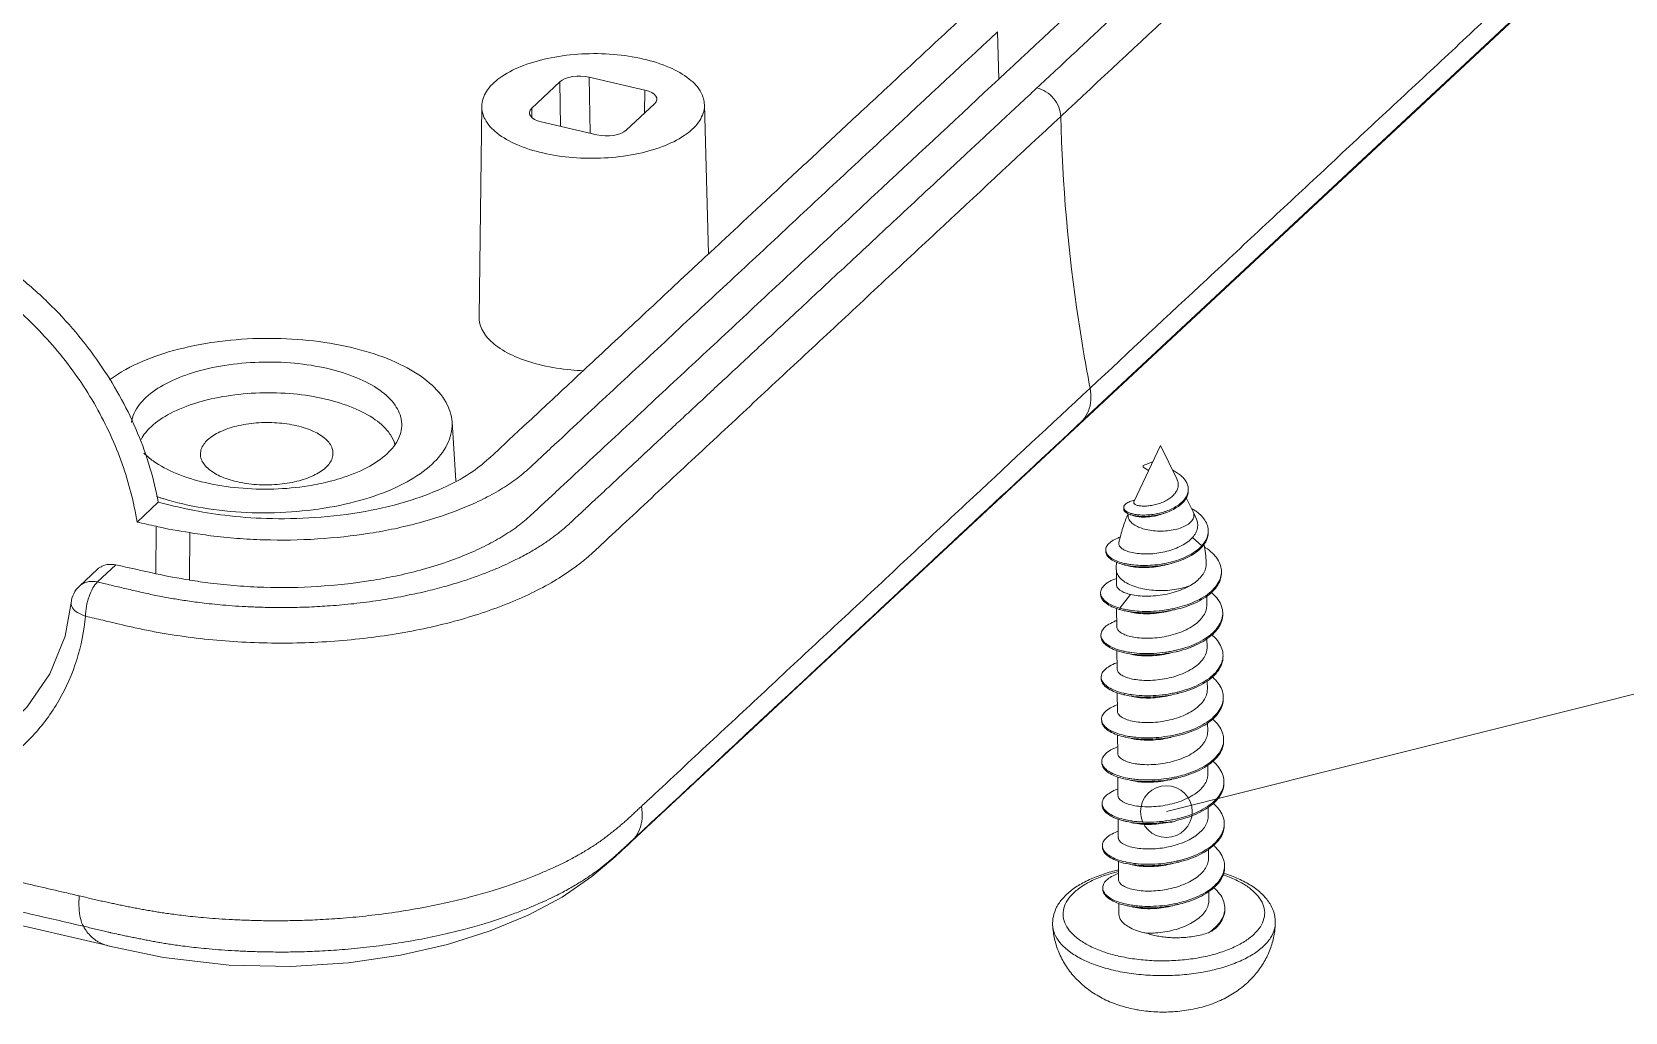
# Model space of a CAD drawing. Header units: millimetres. Extents: x 1204 to 1781, y 423 to 610.
# Drawn here: x 1660.84 to 1680.36, y 448.76 to 460.77 of the extents above; entities that cross this region are included whole.
import ezdxf

# ---------------------------------------------------------------- set-up
doc = ezdxf.new("R2010")
doc.units = ezdxf.units.MM
doc.layers.add('dim', color=82, linetype='Continuous', lineweight=9)
doc.layers.add('from', color=7, linetype='Continuous', lineweight=13)
doc.dimstyles.new('ISO', dxfattribs={"dimscale": 0.6, "dimtxt": 2.5, "dimasz": 2.5, "dimexe": 1.25, "dimexo": 0.625, "dimtad": 0, "dimdsep": 46, "dimtxsty": 'Standard', "dimblk": 'OPEN', "dimcen": 0, "dimclrd": 4, "dimclre": 4, "dimadec": 0, "dimazin": 0, "dimtfac": 1, "dimtofl": 0, "dimtmove": 0, "dimatfit": 3, "dimfxl": 1, "dimarcsym": 0})

# ---------------------------------------------------------------- blocks, each defined once
blk = doc.blocks.new('_Open')
at = {"color": 0, "linetype": 'ByBlock', "lineweight": -2}
for p, q in [((-1, 0.167), (0, 0)), ((-1, -0.167), (0, 0)), ((0, 0), (-1, 0))]:
    blk.add_line(p, q, dxfattribs=at)
blk = doc.blocks.new('u32')
at = {"color": 7, "linetype": 'Continuous'}
for p, q in [((20.878, 41.38), (23.574, 43.894)), ((15.073, 35.984), (23.303, 43.655)), ((13.461, 43.307), (13.491, 42.419)), ((4.681, 41.87), (5.213, 42.366)), ((5.226, 41.526), (5.213, 42.366)), ((5.783, 41.396), (5.766, 42.454)), ((5.766, 42.454), (6.816, 42.21)), ((6.808, 41.775), (6.816, 42.21)), ((3.689, 37.932), (3.739, 41.904)), ((4.686, 41.697), (4.681, 41.87)), ((6.997, 41.951), (6.464, 41.454)), ((8.014, 39.12), (7.938, 41.935)), ((5.911, 41.366), (4.861, 41.611)), ((20.878, 41.38), (6.478, 27.959)), ((-65.028, 40.451), (-3.314, 26.08)), ((3.253, 34.84), (3.179, 35.956)), ((15.073, 35.984), (14.936, 35.856)), ((14.943, 35.849), (15.073, 35.984)), ((16.034, 34.446), (16.538, 35.512)), ((16.846, 34.883), (16.538, 35.512)), ((16.391, 35.201), (16.211, 35.129)), ((16.211, 35.129), (16.211, 35.103)), ((16.211, 35.103), (16.313, 35.035)), ((-2.361, 34.438), (-2.761, 34.065)), ((15.844, 34.339), (15.844, 34.313)), ((17.153, 34.256), (17.022, 34.523)), ((17.215, 34.118), (17.153, 34.256)), ((-2.401, 33.985), (-2.405, 33.091)), ((-1.766, 33.867), (-1.771, 32.973)), ((17.142, 33.776), (17.314, 33.617)), ((17.314, 33.617), (17.314, 33.59)), ((-3.507, 33.176), (-3.846, 32.86)), ((-3.163, 33.258), (-3.509, 32.936)), ((15.707, 32.885), (15.705, 33.168)), ((-4.003, 32.541), (-4.003, 32.541)), ((15.974, 32.7), (15.77, 32.443)), ((17.41, 32.5), (17.408, 32.669)), ((15.712, 32.091), (15.71, 32.438)), ((15.77, 32.443), (15.77, 32.417)), ((15.77, 32.417), (15.855, 32.395)), ((15.962, 32.371), (15.976, 32.368)), ((17.415, 31.706), (17.414, 31.864)), ((15.718, 31.297), (15.716, 31.644)), ((17.421, 30.912), (17.42, 31.072)), ((15.724, 30.502), (15.721, 30.849)), ((15.73, 29.708), (15.727, 30.053)), ((17.427, 30.117), (17.426, 30.279)), ((17.432, 29.323), (17.431, 29.485)), ((15.735, 28.914), (15.733, 29.259)), ((15.878, 29.218), (15.919, 29.209)), ((15.993, 29.192), (16.093, 29.173)), ((17.438, 28.529), (17.437, 28.688)), ((15.741, 28.119), (15.739, 28.467)), ((6.612, 28.098), (6.48, 27.961)), ((15.747, 27.325), (15.744, 27.671)), ((17.444, 27.734), (17.443, 27.895)), ((17.45, 26.94), (17.449, 27.102)), ((15.752, 26.68), (15.75, 26.877)), ((-3.256, 26.324), (-3.259, 26.325)), ((-3.314, 26.08), (-3.311, 26.079)), ((15.968, 24.897), (16.047, 24.88)), ((16.306, 24.842), (16.322, 24.84))]:
    blk.add_line(p, q, dxfattribs=at)
for points in [[(-4.003, 32.541), (-4.118, 31.913), (-4.402, 31.203), (-4.834, 30.579), (-5.068, 30.337)], [(-3.311, 26.079), (-2.259, 25.858), (-1.026, 25.712), (0.14, 25.687), (1.225, 25.756), (2.209, 25.9), (3.095, 26.103), (3.895, 26.356), (4.614, 26.655), (5.254, 26.996), (5.816, 27.38), (6.253, 27.751), (6.478, 27.959)]]:
    blk.add_lwpolyline(points, dxfattribs=at)
for centre, radius, start, end in [((1.325, 35.253), 0.829, 33.4194, 34.629), ((16.798, 34.684), 0.263, 353.7759, 0.4466), ((-0.883, 38.996), 4.698, 251.2695, 252.1156), ((-0.817, 39.2), 4.913, 252.1148, 252.8246), ((16.23, 33.757), 0.746, 103.916, 105.9081), ((16.623, 33.446), 1.009, 56.7616, 60.4837), ((-23.969, -62.029), 98.407, 77.33936, 77.55422), ((-0.451, 42.709), 8.94, 257.3998, 261.541), ((17.098, 33.898), 0.34, 355.9211, 0.3635), ((16.838, 34.057), 0.648, 315.7344, 317.2738), ((16.858, 34.012), 0.621, 317.269, 319.2281), ((14.888, 33.163), 2.516, 3.0777, 11.0499), ((-25.973, -71.904), 107.608, 77.34865, 77.76164), ((-0.478, 41.691), 8.813, 257.3698, 261.5628), ((18.227, 33.186), 2.523, 177.2427, 180.4133), ((16.142, 34.5), 1.247, 256.9768, 257.3746), ((16.16, 34.582), 1.331, 257.3982, 260.2354), ((16.263, 35.133), 1.882, 284.4451, 285.172), ((17.315, 33.132), 0.372, 356.4598, 0.4842), ((-3.506, 32.494), 0.5, 132.964, 174.6322), ((15.549, 32.73), 0.141, 179.9163, 190.192), ((16.123, 33.655), 1.288, 253.6566, 254.0673), ((16.124, 33.684), 1.29, 254.0663, 254.3257), ((16.151, 33.784), 1.394, 254.3709, 257.9668), ((16.289, 34.72), 2.338, 280.6508, 283.0327), ((17.318, 32.348), 0.393, 356.5035, 0.3308), ((16.216, 33.266), 1.677, 257.9586, 261.9893), ((16.244, 33.454), 1.867, 261.9238, 262.0977), ((16.299, 33.943), 2.355, 280.5205, 282.9984), ((17.321, 31.553), 0.395, 356.5655, 0.3872), ((16.221, 32.469), 1.674, 257.9323, 261.9656), ((16.305, 33.146), 2.353, 280.504, 282.9866), ((17.334, 30.758), 0.388, 353.1751, 0.4798), ((16.31, 32.356), 2.358, 280.4923, 282.9701), ((16.229, 31.687), 1.687, 258.0358, 261.9285), ((17.347, 29.963), 0.381, 356.5531, 0.5015), ((16.243, 30.939), 1.734, 259.2563, 261.8737), ((16.312, 31.58), 2.376, 280.5581, 282.9485), ((17.348, 29.17), 0.386, 356.4771, 0.3525), ((16.321, 30.772), 2.362, 280.533, 282.9422), ((17.344, 28.375), 0.395, 356.5643, 0.3871), ((15.605, 27.966), 0.163, 180.7249, 198.2109), ((16.215, 29.151), 1.53, 257.1649, 257.8745), ((16.245, 29.294), 1.676, 257.9282, 261.956), ((16.328, 29.969), 2.354, 280.5014, 282.9837), ((17.363, 27.58), 0.382, 356.2707, 0.5018), ((16.252, 28.51), 1.687, 258.0185, 261.9064), ((16.329, 29.196), 2.375, 280.5567, 282.9483), ((17.363, 26.787), 0.388, 356.4786, 0.3409), ((14.958, 26.488), 0.455, 183.193, 187.701), ((0.625, 43.475), 17.585, 257.2486, 257.7266), ((16.546, 27.74), 1.451, 256.9103, 259.4785), ((17.005, 27.02), 0.822, 314.0059, 314.2663), ((16.396, 28.704), 2.894, 253.1777, 256.9398), ((16.51, 27.239), 2.404, 249.813, 256.96)]:
    blk.add_arc(centre, radius, start, end, dxfattribs=at)
for centre, ratio, start_param, end_param in [((5.58, 42.281), 0.470141, 1.098141, 2.668633), ((6.63, 42.036), 0.469909, 5.810251, 7.380743), ((5.048, 41.784), 0.469909, 2.668658, 4.23915), ((6.097, 41.54), 0.470141, -2.043451, -0.47296)]:
    blk.add_ellipse(centre, major_axis=(0.412, 0.003), ratio=ratio, start_param=start_param, end_param=end_param, dxfattribs=at)
for points, start_tangent, end_tangent in [([(22.594, 53.369), (22.656, 53.328), (22.853, 53.182), (23.048, 53.013), (23.237, 52.819), (23.408, 52.596), (23.532, 52.38), (23.613, 52.18), (23.659, 51.995), (23.679, 51.826), (23.678, 51.668), (23.66, 51.523), (23.631, 51.393), (23.593, 51.276), (23.55, 51.17), (23.503, 51.073), (23.454, 50.987), (23.406, 50.91), (23.358, 50.842), (23.31, 50.778), (23.259, 50.715), (23.205, 50.653), (23.147, 50.59), (23.085, 50.528), (23.023, 50.468), (22.958, 50.406), (22.882, 50.336), (22.796, 50.256), (22.698, 50.166), (22.592, 50.067), (22.481, 49.963), (22.366, 49.856), (22.249, 49.746), (22.126, 49.632), (21.995, 49.51), (21.852, 49.377), (21.694, 49.23), (21.525, 49.072), (21.343, 48.902), (21.147, 48.72), (20.935, 48.522), (20.705, 48.308), (20.459, 48.079), (20.196, 47.834), (19.915, 47.571), (19.612, 47.289), (19.285, 46.985), (18.933, 46.656), (18.551, 46.301), (18.14, 45.917), (17.697, 45.504), (17.219, 45.059), (16.704, 44.578), (16.148, 44.061), (15.549, 43.503), (14.904, 42.901), (14.208, 42.252)], (0.832527, -0.553985), (-0.731534, -0.681805)), ([(22.876, 51.794), (22.862, 51.564), (22.798, 51.326), (22.684, 51.091), (22.523, 50.863), (22.425, 50.753), (22.309, 50.637), (22.04, 50.387), (21.762, 50.128), (21.212, 49.615), (20.66, 49.101), (20.109, 48.587), (19.006, 47.559), (17.903, 46.531), (16.8, 45.503), (15.697, 44.475), (13.491, 42.419)], (0.03689, -0.999319), (-0.731534, -0.681805)), ([(24.183, 51.359), (24.165, 51.09), (24.085, 50.792), (23.943, 50.498), (23.741, 50.213), (23.617, 50.074), (23.48, 49.937), (23.204, 49.68), (22.929, 49.423), (22.377, 48.909), (21.826, 48.395), (21.274, 47.881), (20.171, 46.854), (19.068, 45.826), (17.966, 44.798), (16.863, 43.77), (14.657, 41.714)], (0.024049, -0.999711), (-0.731534, -0.681805)), ([(15.21, 36.591), (17.416, 38.647), (18.519, 39.675), (19.621, 40.703), (20.724, 41.731), (21.827, 42.759), (22.379, 43.273), (22.93, 43.786), (23.482, 44.301), (23.67, 44.477)], (0.731534, 0.681805), (0.731884, 0.68143)), ([(12.698, 43.485), (11.764, 42.615), (10.896, 41.806), (10.089, 41.054), (9.338, 40.354), (8.64, 39.704), (7.992, 39.099), (7.389, 38.537), (6.829, 38.015), (6.309, 37.531), (5.827, 37.082), (5.38, 36.665), (4.967, 36.28), (4.586, 35.925), (4.234, 35.598), (3.913, 35.298), (3.569, 35.02), (3.08, 34.742), (2.408, 34.48), (1.543, 34.267), (0.591, 34.15), (-0.32, 34.133), (-1.106, 34.193), (-1.766, 34.302), (-2.361, 34.438)], (-0.731534, -0.681805), (-0.973611, 0.228214)), ([(13.462, 43.307), (11.256, 41.251), (10.153, 40.223), (9.05, 39.195), (7.947, 38.167), (6.844, 37.139), (6.293, 36.626), (5.741, 36.111), (5.19, 35.598), (4.912, 35.339), (4.644, 35.089), (4.516, 34.977), (4.386, 34.875), (4.094, 34.679), (3.759, 34.496), (3.391, 34.331), (2.56, 34.052), (1.631, 33.855), (0.641, 33.747), (-0.373, 33.731), (-0.876, 33.758), (-1.373, 33.809), (-1.766, 33.866)], (-0.731534, -0.681805), (-0.98628, 0.165083)), ([(6.789, 42.796), (6.223, 42.883), (5.624, 42.891), (5.047, 42.82), (4.528, 42.674), (4.121, 42.469), (3.849, 42.215), (3.741, 41.94), (3.739, 41.905)], (-0.973942, 0.226795), (-0.003104, -0.999995)), ([(7.938, 41.934), (7.876, 42.161), (7.651, 42.419), (7.278, 42.637), (6.789, 42.796)], (-0.036969, 0.999316), (-0.973942, 0.226795)), ([(-1.771, 32.973), (-1.374, 32.914), (-0.874, 32.864), (-0.369, 32.836), (0.651, 32.852), (1.646, 32.962), (2.579, 33.159), (3.415, 33.439), (3.785, 33.606), (4.121, 33.789), (4.415, 33.986), (4.546, 34.089), (4.674, 34.201), (4.942, 34.451), (5.22, 34.71), (5.771, 35.224), (6.322, 35.738), (6.874, 36.252), (7.977, 37.28), (9.079, 38.308), (10.182, 39.336), (11.285, 40.363), (13.491, 42.419)], (0.98617, -0.165736), (0.731535, 0.681804)), ([(14.208, 42.252), (13.509, 41.601), (12.86, 40.996), (12.256, 40.433), (11.694, 39.909), (11.17, 39.421), (10.683, 38.967), (10.23, 38.545), (9.808, 38.151), (9.416, 37.786), (9.051, 37.446), (8.712, 37.13), (8.396, 36.835), (8.1, 36.56), (7.823, 36.301), (7.564, 36.061), (7.324, 35.837), (7.101, 35.629), (6.893, 35.435), (6.701, 35.256), (6.528, 35.094), (6.373, 34.95), (6.232, 34.818), (6.1, 34.696), (5.977, 34.581), (5.863, 34.475), (5.758, 34.378), (5.664, 34.289), (5.579, 34.209), (5.502, 34.137), (5.433, 34.073), (5.369, 34.014), (5.307, 33.959), (5.244, 33.906), (5.178, 33.852), (5.106, 33.797), (5.029, 33.741), (4.947, 33.683), (4.858, 33.625), (4.763, 33.566), (4.66, 33.505), (4.544, 33.44), (4.411, 33.371), (4.256, 33.295), (4.071, 33.211), (3.855, 33.122), (3.613, 33.031), (3.341, 32.94), (3.033, 32.849), (2.68, 32.758), (2.269, 32.67), (1.803, 32.589), (1.325, 32.527), (0.882, 32.487), (0.485, 32.464), (0.128, 32.455), (-0.197, 32.454), (-0.498, 32.462), (-0.776, 32.475), (-1.028, 32.492), (-1.252, 32.512), (-1.449, 32.532), (-1.621, 32.553), (-1.773, 32.574), (-1.912, 32.595), (-2.043, 32.616), (-2.174, 32.638), (-2.306, 32.663), (-2.437, 32.689), (-2.567, 32.717), (-2.697, 32.746), (-2.828, 32.776), (-2.958, 32.807), (-3.086, 32.837), (-3.216, 32.867), (-3.356, 32.9), (-3.509, 32.936)], (-0.731534, -0.681805), (-0.974048, 0.22634)), ([(14.657, 41.714), (14.62, 41.889), (14.522, 42.053), (14.377, 42.18), (14.208, 42.252)], (-0.022348, 0.99975), (-0.973942, 0.226795)), ([(3.739, 41.905), (3.801, 41.659), (4.026, 41.402), (4.4, 41.183), (4.888, 41.025)], (-0.003104, -0.999995), (0.973942, -0.226795)), ([(4.888, 41.025), (5.454, 40.938), (6.053, 40.93), (6.63, 41.001), (7.149, 41.146), (7.556, 41.352), (7.828, 41.606), (7.937, 41.881), (7.938, 41.934)], (0.973942, -0.226795), (-0.036969, 0.999316)), ([(14.657, 41.714), (12.451, 39.658), (11.348, 38.63), (10.245, 37.602), (9.142, 36.574), (8.039, 35.546), (7.488, 35.032), (6.937, 34.518), (6.385, 34.004), (6.109, 33.747), (5.834, 33.49), (5.682, 33.358), (5.517, 33.228), (5.148, 32.981), (4.73, 32.752), (4.266, 32.544), (3.221, 32.194), (2.054, 31.947), (0.809, 31.81), (-0.465, 31.79), (-1.099, 31.824), (-1.721, 31.888), (-2.326, 31.979), (-2.621, 32.035), (-2.909, 32.098), (-3.402, 32.213), (-3.731, 32.29)], (-0.731534, -0.681805), (-0.974047, 0.226345)), ([(15.21, 36.591), (14.989, 37.881), (14.657, 41.714)], (-0.188205, 0.98213), (-0.022348, 0.99975)), ([(-3.849, 27.018), (-4.121, 27.081), (-5.108, 27.311), (-6.094, 27.541), (-7.081, 27.77), (-9.054, 28.23), (-11.027, 28.689), (-13, 29.149), (-14.973, 29.608), (-18.919, 30.527), (-22.865, 31.446), (-26.811, 32.365), (-34.703, 34.202), (-42.595, 36.04), (-46.541, 36.959), (-50.487, 37.878), (-54.433, 38.797), (-56.406, 39.256), (-58.379, 39.716), (-60.352, 40.175), (-62.325, 40.635), (-63.312, 40.864), (-64.298, 41.094), (-65.285, 41.324), (-65.557, 41.387)], (-0.973971, 0.226672), (-0.973914, 0.226919)), ([(-3.772, 26.445), (-5.7, 26.894), (-7.629, 27.343), (-11.486, 28.241), (-15.342, 29.139), (-19.199, 30.037), (-26.913, 31.833), (-30.77, 32.732), (-34.627, 33.63), (-42.341, 35.426), (-50.054, 37.222), (-53.911, 38.12), (-57.768, 39.018), (-59.697, 39.468), (-61.625, 39.917), (-62.589, 40.141), (-63.553, 40.366), (-65.481, 40.815)], (-0.974102, 0.226109), (-0.973782, 0.227481)), ([(-7.708, 40.043), (-6.634, 39.687), (-5.73, 39.214), (-4.989, 38.691), (-4.372, 38.139), (-3.856, 37.571), (-3.422, 36.988), (-3.052, 36.378), (-2.749, 35.741), (-2.517, 35.091), (-2.361, 34.438)], (0.973943, -0.226792), (0.178114, -0.98401)), ([(-8.088, 39.689), (-7.024, 39.342), (-5.982, 38.799), (-5.031, 38.085), (-4.212, 37.232), (-3.534, 36.241), (-3.041, 35.163), (-2.761, 34.065)], (0.973943, -0.226791), (0.156412, -0.987692)), ([(3.689, 37.932), (3.692, 37.872), (3.797, 37.608), (4.041, 37.37), (4.413, 37.168), (4.882, 37.02)], (-0.020608, -0.999788), (0.973942, -0.226795)), ([(3.179, 35.955), (3.067, 36.319), (2.757, 36.686), (2.268, 37.007), (1.629, 37.262), (0.877, 37.437), (0.055, 37.522), (-0.789, 37.512), (-1.605, 37.407), (-2.347, 37.214), (-2.971, 36.943), (-3.278, 36.747)], (-0.06833, 0.997663), (-0.800071, -0.599905)), ([(-2.593, 36.414), (-2.217, 36.674), (-1.712, 36.881), (-1.111, 37.019), (-0.457, 37.08), (0.207, 37.06), (0.834, 36.96), (1.384, 36.786), (1.817, 36.551), (2.104, 36.27), (2.227, 35.963), (2.219, 35.79)], (0.731534, 0.681805), (-0.189197, -0.981939)), ([(4.882, 37.02), (5.417, 36.934), (5.66, 36.918)], (0.973942, -0.226795), (0.99923, -0.039246)), ([(-2.864, 35.942), (-2.814, 36.117), (-2.593, 36.414)], (0.131335, 0.991338), (0.731534, 0.681805)), ([(-2.495, 35.862), (-2.135, 36.112), (-1.65, 36.31), (-1.075, 36.442), (-0.448, 36.501), (0.189, 36.482), (0.79, 36.385), (1.317, 36.219), (1.732, 35.994), (2.008, 35.725)], (0.731534, 0.681805), (0.568231, -0.822869)), ([(15.21, 36.591), (13.004, 34.535), (11.901, 33.507), (10.798, 32.479), (9.695, 31.451), (8.592, 30.423), (8.041, 29.909), (7.49, 29.396), (6.938, 28.881), (6.749, 28.705)], (-0.731534, -0.681805), (-0.731185, -0.68218)), ([(15.073, 35.984), (15.177, 36.158), (15.224, 36.365), (15.21, 36.591)], (0.650003, 0.759932), (-0.188205, 0.98213)), ([(-2.685, 35.624), (-2.495, 35.862)], (0.469262, 0.883059), (0.731534, 0.681805)), ([(-1.43, 35.614), (-1.201, 35.764), (-0.885, 35.875), (-0.513, 35.934), (-0.122, 35.936), (0.25, 35.882), (0.567, 35.776), (0.797, 35.629), (0.919, 35.455), (0.933, 35.369)], (0.731534, 0.681805), (0.024623, -0.999697)), ([(2.219, 35.79), (2.176, 35.651), (1.955, 35.355)], (-0.189197, -0.981939), (-0.731534, -0.681805)), ([(2.802, 35.157), (3.09, 35.532), (3.18, 35.927), (3.179, 35.955)], (0.731534, 0.681805), (-0.06833, 0.997663)), ([(14.936, 35.856), (10.843, 32.041), (8.727, 30.07), (7.67, 29.084), (7.141, 28.591), (6.612, 28.098)], (-0.731536, -0.681803), (-0.732118, -0.681178)), ([(-1.564, 35.351), (-1.55, 35.439), (-1.43, 35.614)], (0.01049, 0.999945), (0.731534, 0.681805)), ([(2.018, 35.71), (2.102, 35.535)], (0.550733, -0.834682), (0.302489, -0.953153)), ([(0.861, 34.828), (0.473, 34.749), (-0.182, 34.688), (-0.845, 34.709), (-1.473, 34.809), (-2.022, 34.983), (-2.456, 35.218), (-2.631, 35.365)], (-0.969847, -0.243716), (-0.705739, 0.708471)), ([(-2.268, 34.507), (-1.515, 34.331), (-0.693, 34.246), (0.15, 34.257), (0.967, 34.362), (1.708, 34.555), (2.332, 34.825), (2.802, 35.157)], (0.955392, -0.29534), (0.731534, 0.681805)), ([(0.799, 35.095), (0.57, 34.945), (0.254, 34.835), (-0.118, 34.776), (-0.509, 34.773), (-0.881, 34.828), (-1.198, 34.934), (-1.428, 35.081), (-1.55, 35.255), (-1.564, 35.351)], (-0.731534, -0.681805), (0.01049, 0.999945)), ([(0.933, 35.369), (0.919, 35.271), (0.799, 35.095)], (0.024623, -0.999697), (-0.731534, -0.681805)), ([(1.955, 35.355), (1.579, 35.094), (1.073, 34.888), (0.861, 34.828)], (-0.731534, -0.681805), (-0.969847, -0.243716)), ([(16.846, 34.883), (16.861, 34.846), (16.873, 34.777), (16.864, 34.708), (16.834, 34.639), (16.784, 34.574), (16.716, 34.516), (16.634, 34.465), (16.54, 34.424), (16.441, 34.394), (16.343, 34.375)], (0.439723, -0.898133), (-0.990455, -0.137835)), ([(17.06, 34.686), (17.056, 34.731), (17.033, 34.804), (16.99, 34.872), (16.931, 34.934), (16.86, 34.99), (16.778, 35.037), (16.769, 35.041)], (-0.007621, 0.999971), (-0.898085, 0.439823)), ([(16.62, 34.262), (16.642, 34.27), (16.754, 34.316), (16.853, 34.372), (16.935, 34.436), (16.998, 34.506), (17.04, 34.58), (17.059, 34.656)], (0.949957, 0.312381), (0.108628, 0.994082)), ([(16.627, 34.238), (16.642, 34.243), (16.754, 34.29), (16.853, 34.346), (16.935, 34.41), (16.998, 34.48), (17.04, 34.554), (17.059, 34.629), (17.061, 34.66)], (0.948044, 0.318138), (-0.007621, 0.999971)), ([(16.026, 34.475), (15.978, 34.459), (15.905, 34.423), (15.859, 34.383), (15.844, 34.341), (15.844, 34.339)], (-0.961592, -0.274483), (0.015904, -0.999874)), ([(15.844, 34.339), (15.857, 34.3)], (0.015904, -0.999874), (0.562316, -0.826922)), ([(15.844, 34.313), (15.858, 34.274), (15.899, 34.237), (15.928, 34.221)], (0.015904, -0.999874), (0.90726, -0.42057)), ([(15.857, 34.3), (15.899, 34.264), (15.965, 34.233), (15.989, 34.226)], (0.562316, -0.826922), (0.961476, -0.27489)), ([(15.989, 34.226), (16.052, 34.211), (16.157, 34.2), (16.273, 34.199), (16.396, 34.211), (16.521, 34.234), (16.62, 34.262)], (0.961476, -0.27489), (0.949957, 0.312381)), ([(16.343, 34.375), (16.252, 34.367), (16.171, 34.369), (16.105, 34.38), (16.059, 34.397), (16.035, 34.42), (16.034, 34.445), (16.034, 34.446)], (-0.990455, -0.137835), (0.365864, 0.930668)), ([(17.153, 34.256), (17.163, 34.23), (17.165, 34.16), (17.131, 34.091), (17.064, 34.028), (16.966, 33.974), (16.844, 33.932), (16.704, 33.906), (16.556, 33.895), (16.407, 33.902), (16.266, 33.925)], (0.441006, -0.897504), (-0.973942, 0.226795)), ([(17.438, 33.9), (17.435, 33.943), (17.402, 34.05), (17.336, 34.152), (17.239, 34.245), (17.176, 34.29)], (-0.006411, 0.999979), (-0.83596, 0.548791)), ([(15.929, 34.223), (15.837, 33.991), (15.761, 33.714), (15.753, 33.678)], (-0.416886, -0.908959), (-0.195229, -0.980758)), ([(15.931, 34.222), (15.926, 34.189), (15.939, 34.124), (15.982, 34.063), (16.054, 34.007), (16.15, 33.961), (16.266, 33.925)], (-0.268784, -0.963201), (0.973942, -0.226795)), ([(15.928, 34.221), (15.965, 34.207), (15.983, 34.201)], (0.90726, -0.42057), (0.957865, -0.287219)), ([(15.983, 34.201), (16.052, 34.185), (16.157, 34.173), (16.273, 34.173), (16.397, 34.184), (16.521, 34.208), (16.627, 34.238)], (0.957865, -0.287219), (0.948044, 0.318138)), ([(16.036, 34.184), (16.103, 34.168), (16.198, 34.16), (16.307, 34.163), (16.424, 34.179), (16.542, 34.209), (16.603, 34.23)], (0.950059, -0.312071), (0.934252, 0.356613)), ([(17.215, 34.118), (17.236, 34.045), (17.234, 33.953), (17.202, 33.862), (17.142, 33.776)], (0.382683, -0.92388), (-0.665711, -0.74621)), ([(15.777, 33.781), (15.731, 33.763), (15.621, 33.706), (15.546, 33.641), (15.509, 33.572), (15.506, 33.539)], (-0.943331, -0.331854), (0.008495, -0.999964)), ([(16.203, 33.466), (16.063, 33.479), (15.943, 33.505), (15.848, 33.543), (15.785, 33.59), (15.754, 33.641), (15.753, 33.678)], (-0.99924, 0.038969), (0.182901, 0.983131)), ([(17.142, 33.776), (17.052, 33.694), (16.937, 33.622), (16.803, 33.561), (16.659, 33.516), (16.506, 33.484), (16.351, 33.467), (16.203, 33.466)], (-0.665711, -0.74621), (-0.99924, 0.038969)), ([(17.314, 33.617), (17.391, 33.722), (17.431, 33.832), (17.437, 33.874)], (0.678429, 0.734666), (0.071078, 0.997471)), ([(17.328, 33.606), (17.391, 33.696), (17.431, 33.806), (17.438, 33.874)], (0.652916, 0.757431), (-0.006411, 0.999979)), ([(15.506, 33.539), (15.511, 33.502)], (0.008495, -0.999964), (0.279338, -0.960193)), ([(15.506, 33.512), (15.511, 33.476), (15.551, 33.409), (15.626, 33.348), (15.734, 33.296), (15.854, 33.26)], (0.008495, -0.999964), (0.972828, -0.231528)), ([(15.511, 33.502), (15.55, 33.435), (15.626, 33.374), (15.733, 33.323), (15.861, 33.285)], (0.279338, -0.960193), (0.974275, -0.225362)), ([(16.738, 33.285), (16.755, 33.29), (16.926, 33.346), (17.08, 33.416), (17.21, 33.498), (17.314, 33.59)], (0.967658, 0.252265), (0.678429, 0.734666)), ([(16.755, 33.316), (16.926, 33.372), (17.08, 33.442), (17.21, 33.525), (17.302, 33.604)], (0.965141, 0.26173), (0.697921, 0.716175)), ([(17.686, 33.135), (17.67, 33.244), (17.613, 33.365), (17.518, 33.479), (17.389, 33.582), (17.365, 33.597)], (-0.008309, 0.999965), (-0.844996, 0.534772)), ([(-3.507, 33.176), (-3.415, 33.237), (-3.295, 33.267), (-3.163, 33.258)], (0.732087, 0.681212), (0.977228, -0.212191)), ([(17.1, 32.871), (16.957, 32.824), (16.796, 32.792), (16.625, 32.776), (16.451, 32.777), (16.282, 32.794), (16.124, 32.827), (15.984, 32.875), (15.868, 32.935), (15.78, 33.005), (15.725, 33.082), (15.705, 33.163), (15.705, 33.168)], (-0.928693, -0.37085), (-0.005501, 0.999985)), ([(15.854, 33.26), (15.87, 33.256), (16.028, 33.23), (16.203, 33.22), (16.387, 33.227), (16.573, 33.25), (16.738, 33.285)], (0.972828, -0.231528), (0.967658, 0.252265)), ([(15.929, 33.241), (16.02, 33.223), (16.164, 33.209), (16.323, 33.211), (16.491, 33.229), (16.659, 33.264), (16.689, 33.272)], (0.967833, -0.251592), (0.962477, 0.271364)), ([(15.934, 33.27), (16.028, 33.257), (16.202, 33.247), (16.387, 33.253), (16.573, 33.276), (16.732, 33.31)], (0.98544, -0.170023), (0.968384, 0.249465)), ([(16.816, 32.442), (16.992, 32.491), (17.184, 32.565), (17.353, 32.654), (17.491, 32.758), (17.595, 32.872), (17.661, 32.994), (17.686, 33.109)], (0.974215, 0.225621), (0.06169, 0.998095)), ([(16.823, 32.417), (16.992, 32.464), (17.184, 32.538), (17.353, 32.628), (17.492, 32.731), (17.596, 32.846), (17.661, 32.967), (17.686, 33.092), (17.687, 33.108)], (0.973546, 0.22849), (-0.008309, 0.999965)), ([(17.401, 33.298), (17.399, 33.239), (17.368, 33.136), (17.306, 33.04), (17.216, 32.951), (17.1, 32.871)], (0.053137, -0.998587), (-0.86264, -0.505819)), ([(-3.509, 32.936), (-3.67, 32.943), (-3.809, 32.889), (-3.846, 32.86)], (-0.973942, 0.226795), (-0.730383, -0.683038)), ([(-3.731, 32.29), (-3.714, 32.474), (-3.666, 32.661), (-3.594, 32.823), (-3.509, 32.936)], (-0.041593, 0.999135), (0.693776, 0.72019)), ([(15.706, 33.003), (15.578, 32.946), (15.48, 32.875), (15.423, 32.798), (15.408, 32.73)], (-0.940751, -0.339098), (-0.000496, -1)), ([(15.974, 32.7), (15.867, 32.732), (15.786, 32.773), (15.732, 32.82), (15.708, 32.871), (15.707, 32.885)], (-0.974067, 0.22626), (0.004052, 0.999992)), ([(17.1, 32.871), (16.955, 32.799), (16.792, 32.741), (16.619, 32.7), (16.443, 32.676), (16.272, 32.668), (16.114, 32.677), (15.974, 32.7)], (-0.86264, -0.505819), (-0.974067, 0.22626)), ([(-4.003, 32.541), (-3.979, 32.451), (-3.884, 32.36), (-3.731, 32.29)], (-0.079872, -0.996805), (0.951512, -0.307612)), ([(15.408, 32.704), (15.409, 32.691), (15.438, 32.611), (15.51, 32.536), (15.622, 32.47), (15.761, 32.419)], (-0.000496, -1), (0.959587, -0.281413)), ([(15.41, 32.705), (15.438, 32.637), (15.51, 32.563), (15.622, 32.497), (15.77, 32.443)], (0.175985, -0.984393), (0.961579, -0.274527)), ([(17.409, 32.501), (17.398, 32.412), (17.35, 32.304), (17.269, 32.204), (17.158, 32.113), (17.019, 32.033), (16.86, 31.969), (16.691, 31.921), (16.516, 31.889), (16.341, 31.875), (16.177, 31.878)], (0.00603, -0.999982), (-0.997819, 0.066006)), ([(17.711, 32.35), (17.709, 32.383), (17.675, 32.512), (17.599, 32.635), (17.497, 32.738)], (-0.00588, 0.999983), (-0.764456, 0.644676)), ([(-3.731, 32.29), (-3.898, 31.465), (-4.234, 30.703), (-4.728, 30.033), (-5.36, 29.484), (-6.102, 29.08), (-6.928, 28.838), (-7.834, 28.769), (-8.787, 28.892)], (-0.094899, -0.995487), (-0.973994, 0.226575)), ([(15.711, 32.209), (15.692, 32.201), (15.563, 32.139), (15.472, 32.067), (15.422, 31.989), (15.414, 31.936)], (-0.940437, -0.339967), (0.000836, -1)), ([(15.855, 32.395), (15.943, 32.379), (16.138, 32.358), (16.349, 32.355), (16.567, 32.372), (16.784, 32.409), (16.823, 32.417)], (0.977037, -0.21307), (0.973546, 0.22849)), ([(15.86, 32.421), (15.943, 32.405), (15.966, 32.402)], (0.977862, -0.209249), (0.9893, -0.145894)), ([(15.966, 32.402), (16.138, 32.384), (16.349, 32.382), (16.567, 32.398), (16.721, 32.422)], (0.9893, -0.145894), (0.982745, 0.184965)), ([(15.976, 32.368), (16.038, 32.355), (16.103, 32.346), (16.173, 32.34)], (0.974067, -0.22626), (0.997904, -0.064713)), ([(16.173, 32.34), (16.338, 32.338), (16.514, 32.353), (16.689, 32.385), (16.726, 32.394)], (0.997904, -0.064713), (0.968584, 0.248686)), ([(16.829, 31.648), (16.855, 31.654), (17.065, 31.716), (17.256, 31.797), (17.42, 31.894), (17.552, 32.005), (17.646, 32.126), (17.699, 32.253), (17.71, 32.324)], (0.974346, 0.225056), (0.06089, 0.998144)), ([(16.833, 31.622), (16.855, 31.627), (17.065, 31.69), (17.256, 31.771), (17.42, 31.868), (17.552, 31.978), (17.646, 32.099), (17.699, 32.227), (17.711, 32.323)], (0.973876, 0.227078), (-0.00588, 0.999983)), ([(15.414, 31.936), (15.416, 31.908)], (0.000836, -1), (0.186049, -0.982541)), ([(15.414, 31.909), (15.417, 31.881), (15.454, 31.803), (15.534, 31.729), (15.652, 31.665), (15.806, 31.614), (15.861, 31.601)], (0.000836, -1), (0.977029, -0.213107)), ([(15.416, 31.908), (15.454, 31.829), (15.533, 31.756), (15.652, 31.692), (15.806, 31.64), (15.866, 31.626)], (0.186049, -0.982541), (0.977756, -0.209747)), ([(16.177, 31.878), (16.036, 31.894), (15.916, 31.923), (15.821, 31.962), (15.754, 32.008), (15.718, 32.059), (15.713, 32.091)], (-0.997819, 0.066006), (-0.013631, 0.999907)), ([(17.716, 31.555), (17.712, 31.612), (17.67, 31.74), (17.586, 31.862), (17.506, 31.941)], (-0.006775, 0.999977), (-0.761418, 0.648262)), ([(15.861, 31.601), (15.988, 31.578), (16.192, 31.561), (16.41, 31.563), (16.634, 31.585), (16.833, 31.622)], (0.977029, -0.213107), (0.973876, 0.227078)), ([(15.976, 31.575), (16.031, 31.563), (16.179, 31.545)], (0.972641, -0.232312), (0.997819, -0.066006)), ([(15.988, 31.605), (16.192, 31.587), (16.41, 31.589), (16.634, 31.611), (16.729, 31.627)], (0.990504, -0.137487), (0.983165, 0.182719)), ([(16.179, 31.545), (16.344, 31.543), (16.518, 31.557), (16.693, 31.588), (16.734, 31.598)], (0.997819, -0.066006), (0.969138, 0.246521)), ([(17.415, 31.706), (17.405, 31.621), (17.358, 31.513), (17.278, 31.412), (17.166, 31.321), (17.029, 31.241), (16.871, 31.176), (16.7, 31.127), (16.522, 31.095), (16.347, 31.081), (16.183, 31.083)], (0.00605, -0.999982), (-0.997819, 0.066006)), ([(15.716, 31.414), (15.672, 31.397), (15.549, 31.332), (15.466, 31.259), (15.424, 31.18), (15.42, 31.142)], (-0.940252, -0.340478), (0.008611, -0.999963)), ([(16.183, 31.083), (16.042, 31.1), (15.922, 31.128), (15.827, 31.167), (15.76, 31.214), (15.724, 31.265), (15.718, 31.297)], (-0.997819, 0.066006), (-0.013631, 0.999907)), ([(16.834, 30.853), (16.9, 30.87), (17.107, 30.935), (17.293, 31.019), (17.452, 31.119), (17.578, 31.232), (17.665, 31.354), (17.71, 31.482), (17.716, 31.529)], (0.974387, 0.224879), (0.059898, 0.998205)), ([(16.839, 30.828), (16.9, 30.843), (17.107, 30.909), (17.294, 30.993), (17.453, 31.093), (17.578, 31.205), (17.665, 31.328), (17.71, 31.456), (17.716, 31.529)], (0.973872, 0.227099), (-0.006775, 0.999977)), ([(15.42, 31.142), (15.426, 31.099)], (0.008611, -0.999963), (0.276115, -0.961125)), ([(15.42, 31.115), (15.426, 31.072), (15.471, 30.994), (15.558, 30.922), (15.684, 30.86), (15.843, 30.812), (15.867, 30.806)], (0.008611, -0.999963), (0.977047, -0.213022)), ([(15.426, 31.099), (15.471, 31.021), (15.558, 30.949), (15.684, 30.887), (15.843, 30.838), (15.871, 30.832)], (0.276115, -0.961125), (0.977691, -0.210049)), ([(17.722, 30.761), (17.713, 30.842), (17.664, 30.969), (17.572, 31.089), (17.512, 31.147)], (-0.008081, 0.999967), (-0.761502, 0.648163)), ([(15.867, 30.806), (16.029, 30.779), (16.237, 30.765), (16.456, 30.771), (16.68, 30.797), (16.839, 30.828)], (0.977047, -0.213022), (0.973872, 0.227099)), ([(15.982, 30.78), (16.037, 30.769), (16.185, 30.751)], (0.97265, -0.232275), (0.997819, -0.066006)), ([(15.987, 30.811), (16.029, 30.806), (16.236, 30.792), (16.456, 30.797), (16.68, 30.823), (16.734, 30.833)], (0.990044, -0.140755), (0.983213, 0.182461)), ([(16.185, 30.751), (16.35, 30.748), (16.524, 30.763), (16.703, 30.795), (16.74, 30.804)], (0.997819, -0.066006), (0.969139, 0.246516)), ([(17.421, 30.912), (17.411, 30.831), (17.367, 30.724), (17.288, 30.623), (17.177, 30.53), (17.039, 30.449), (16.883, 30.384), (16.712, 30.334), (16.532, 30.301), (16.354, 30.286), (16.188, 30.289)], (0.005799, -0.999983), (-0.997819, 0.066006)), ([(16.839, 30.059), (16.944, 30.086), (17.148, 30.155), (17.33, 30.242), (17.484, 30.345), (17.602, 30.459), (17.682, 30.583), (17.719, 30.712)], (0.974445, 0.224624), (0.119177, 0.992873)), ([(16.845, 30.034), (16.945, 30.059), (17.149, 30.129), (17.331, 30.216), (17.484, 30.318), (17.603, 30.433), (17.682, 30.556), (17.719, 30.685), (17.722, 30.735)], (0.973881, 0.227059), (-0.008081, 0.999967)), ([(15.722, 30.62), (15.652, 30.591), (15.537, 30.525), (15.46, 30.45), (15.427, 30.371), (15.425, 30.347)], (-0.940307, -0.340329), (0.015068, -0.999886)), ([(15.425, 30.347), (15.437, 30.29)], (0.015068, -0.999886), (0.361487, -0.932377)), ([(16.188, 30.289), (16.039, 30.307), (15.911, 30.34), (15.813, 30.384), (15.751, 30.435), (15.725, 30.49), (15.724, 30.502)], (-0.997819, 0.066006), (0.008536, 0.999964)), ([(17.728, 29.967), (17.713, 30.071), (17.656, 30.197), (17.557, 30.316), (17.518, 30.352)], (-0.008602, 0.999963), (-0.760667, 0.649142)), ([(15.425, 30.321), (15.437, 30.264), (15.49, 30.186), (15.584, 30.116), (15.716, 30.056), (15.873, 30.012)], (0.015068, -0.999886), (0.977118, -0.2127)), ([(15.437, 30.29), (15.49, 30.213), (15.584, 30.142), (15.716, 30.083), (15.88, 30.037)], (0.361487, -0.932377), (0.978106, -0.208107)), ([(16.194, 29.494), (16.36, 29.492), (16.538, 29.507), (16.718, 29.54), (16.887, 29.589), (17.046, 29.655), (17.185, 29.737), (17.296, 29.831), (17.374, 29.931), (17.418, 30.038), (17.427, 30.117)], (0.997819, -0.066006), (-0.00593, 0.999982)), ([(15.728, 29.825), (15.629, 29.783), (15.522, 29.715), (15.455, 29.639), (15.431, 29.559), (15.431, 29.553)], (-0.940562, -0.339622), (0.012018, -0.999928)), ([(15.873, 30.012), (15.881, 30.01), (16.072, 29.981), (16.282, 29.97), (16.503, 29.98), (16.727, 30.009), (16.845, 30.034)], (0.977118, -0.2127), (0.973881, 0.227059)), ([(15.988, 29.986), (16.041, 29.975), (16.191, 29.957)], (0.972663, -0.232222), (0.997819, -0.066006)), ([(15.992, 30.017), (16.071, 30.008), (16.281, 29.997), (16.503, 30.006), (16.726, 30.036), (16.739, 30.038)], (0.989978, -0.141223), (0.983246, 0.182284)), ([(16.191, 29.957), (16.356, 29.954), (16.535, 29.969), (16.715, 30.002), (16.746, 30.01)], (0.997819, -0.066006), (0.969139, 0.246515)), ([(16.844, 29.264), (16.989, 29.303), (17.189, 29.375), (17.366, 29.465), (17.514, 29.57), (17.626, 29.687), (17.698, 29.812), (17.727, 29.94)], (0.974508, 0.224352), (0.060281, 0.998181)), ([(16.851, 29.239), (16.989, 29.276), (17.189, 29.349), (17.367, 29.439), (17.514, 29.544), (17.626, 29.66), (17.698, 29.785), (17.727, 29.915), (17.728, 29.94)], (0.973895, 0.226999), (-0.008602, 0.999963)), ([(15.431, 29.553), (15.433, 29.527)], (0.012018, -0.999928), (0.18131, -0.983426)), ([(15.431, 29.526), (15.45, 29.453), (15.511, 29.377), (15.613, 29.309), (15.75, 29.252), (15.878, 29.218)], (0.011856, -0.99993), (0.977113, -0.212722)), ([(15.433, 29.527), (15.45, 29.48), (15.511, 29.404), (15.612, 29.336), (15.75, 29.279), (15.919, 29.236)], (0.18131, -0.983426), (0.982405, -0.186763)), ([(16.091, 29.505), (15.962, 29.531), (15.857, 29.569), (15.782, 29.616), (15.74, 29.667), (15.73, 29.708)], (-0.98997, 0.141276), (-0.021175, 0.999776)), ([(16.194, 29.494), (16.159, 29.497), (16.124, 29.501), (16.091, 29.505)], (-0.997819, 0.066006), (-0.98997, 0.141276)), ([(17.734, 29.172), (17.733, 29.184), (17.707, 29.313), (17.638, 29.437), (17.53, 29.552), (17.525, 29.556)], (-0.006323, 0.99998), (-0.759175, 0.650886)), ([(15.919, 29.209), (16.114, 29.183), (16.327, 29.176), (16.549, 29.189), (16.773, 29.222), (16.851, 29.239)], (0.982405, -0.186763), (0.973895, 0.226999)), ([(15.997, 29.223), (16.114, 29.21), (16.327, 29.203), (16.549, 29.216), (16.747, 29.244)], (0.989909, -0.141705), (0.983056, 0.183304)), ([(16.093, 29.173), (16.126, 29.169), (16.161, 29.165), (16.196, 29.162)], (0.98997, -0.141276), (0.997819, -0.066006)), ([(16.196, 29.162), (16.362, 29.16), (16.541, 29.175), (16.72, 29.208), (16.752, 29.215)], (0.997819, -0.066006), (0.969138, 0.246518)), ([(17.432, 29.323), (17.422, 29.238), (17.376, 29.13), (17.296, 29.03), (17.184, 28.938), (17.044, 28.857), (16.885, 28.792), (16.716, 28.744), (16.54, 28.712), (16.365, 28.698), (16.2, 28.7)], (0.005988, -0.999982), (-0.997819, 0.066006)), ([(16.849, 28.47), (17.06, 28.529), (17.253, 28.608), (17.421, 28.702), (17.557, 28.81), (17.657, 28.929), (17.717, 29.055), (17.733, 29.146)], (0.974571, 0.224077), (0.061282, 0.998121)), ([(16.856, 28.445), (17.064, 28.504), (17.257, 28.582), (17.424, 28.677), (17.56, 28.785), (17.659, 28.904), (17.717, 29.03), (17.734, 29.146)], (0.97389, 0.22702), (-0.006233, 0.999981)), ([(15.734, 29.031), (15.724, 29.028), (15.594, 28.966), (15.5, 28.895), (15.448, 28.818), (15.437, 28.758)], (-0.940576, -0.339582), (-0.000797, -1)), ([(16.2, 28.7), (16.052, 28.718), (15.927, 28.749), (15.829, 28.792), (15.765, 28.843), (15.737, 28.899), (15.736, 28.914)], (-0.997819, 0.066006), (0.008494, 0.999964)), ([(6.749, 28.705), (6.684, 28.645), (6.622, 28.587), (6.561, 28.53), (6.5, 28.474), (6.438, 28.418), (6.374, 28.363), (6.308, 28.306), (6.238, 28.248), (6.163, 28.189), (6.087, 28.13), (6.01, 28.073), (5.929, 28.017), (5.847, 27.962), (5.76, 27.907), (5.668, 27.85), (5.563, 27.79), (5.442, 27.724), (5.3, 27.65), (5.136, 27.571), (4.947, 27.486), (4.732, 27.395), (4.487, 27.3), (4.21, 27.202), (3.894, 27.101), (3.524, 26.997), (3.092, 26.892), (2.612, 26.794), (2.108, 26.71), (1.606, 26.645), (1.128, 26.598), (0.692, 26.57), (0.302, 26.554), (-0.049, 26.549), (-0.373, 26.55), (-0.677, 26.558), (-0.961, 26.57), (-1.22, 26.586), (-1.453, 26.603), (-1.66, 26.622), (-1.842, 26.642), (-2, 26.661), (-2.137, 26.679), (-2.258, 26.696), (-2.368, 26.713), (-2.475, 26.731), (-2.581, 26.749), (-2.687, 26.769), (-2.794, 26.789), (-2.9, 26.809), (-3.003, 26.83), (-3.103, 26.85), (-3.201, 26.871), (-3.301, 26.892), (-3.404, 26.915), (-3.511, 26.939), (-3.62, 26.964), (-3.732, 26.991), (-3.849, 27.018)], (-0.732543, -0.680721), (-0.974313, 0.2252)), ([(6.612, 28.098), (6.716, 28.272), (6.762, 28.479), (6.749, 28.705)], (0.650082, 0.759864), (-0.187395, 0.982285)), ([(15.437, 28.758), (15.438, 28.737), (15.439, 28.733)], (-0.000797, -1), (0.172151, -0.985071)), ([(15.437, 28.732), (15.439, 28.709), (15.473, 28.63), (15.55, 28.557), (15.665, 28.492), (15.815, 28.44), (15.884, 28.423)], (-0.000447, -1), (0.977037, -0.213069)), ([(15.439, 28.733), (15.472, 28.658), (15.547, 28.585), (15.662, 28.52), (15.811, 28.468), (15.889, 28.449)], (0.172151, -0.985071), (0.977819, -0.209453)), ([(17.739, 28.378), (17.735, 28.434), (17.694, 28.562), (17.611, 28.683), (17.53, 28.763)], (-0.006775, 0.999977), (-0.760757, 0.649037)), ([(15.884, 28.423), (15.994, 28.403), (16.195, 28.384), (16.411, 28.384), (16.633, 28.404), (16.854, 28.444), (16.856, 28.445)], (0.977037, -0.213069), (0.97389, 0.22702)), ([(15.889, 28.449), (15.99, 28.43), (16.002, 28.429)], (0.977819, -0.209453), (0.989828, -0.142266)), ([(15.999, 28.397), (16.054, 28.386), (16.202, 28.368)], (0.97264, -0.232317), (0.997819, -0.066006)), ([(16.002, 28.429), (16.19, 28.411), (16.406, 28.41), (16.629, 28.43), (16.752, 28.45)], (0.989828, -0.142266), (0.983129, 0.182911)), ([(16.202, 28.368), (16.367, 28.365), (16.543, 28.38), (16.719, 28.411), (16.757, 28.421)], (0.997819, -0.066006), (0.969137, 0.246521)), ([(17.438, 28.529), (17.436, 28.486), (17.407, 28.384), (17.347, 28.286), (17.257, 28.195), (17.142, 28.113), (17.006, 28.042), (16.853, 27.985), (16.691, 27.942), (16.525, 27.915), (16.361, 27.903), (16.206, 27.906)], (0.007762, -0.99997), (-0.997819, 0.066006)), ([(16.857, 27.676), (16.93, 27.694), (17.135, 27.76), (17.32, 27.844), (17.478, 27.944), (17.602, 28.056), (17.688, 28.178), (17.733, 28.305), (17.739, 28.352)], (0.974397, 0.224835), (0.059918, 0.998203)), ([(16.862, 27.651), (16.938, 27.67), (17.143, 27.736), (17.327, 27.821), (17.483, 27.921), (17.606, 28.034), (17.691, 28.156), (17.734, 28.283), (17.739, 28.351)], (0.973874, 0.227088), (-0.007023, 0.999975)), ([(6.612, 28.098), (6.547, 28.038), (6.484, 27.978), (6.421, 27.92)], (-0.732296, -0.680987), (-0.733461, -0.679731)), ([(15.739, 28.237), (15.681, 28.213), (15.563, 28.148), (15.483, 28.075), (15.445, 27.996), (15.443, 27.964)], (-0.940261, -0.340453), (0.012014, -0.999928)), ([(15.741, 28.119), (15.743, 28.103), (15.772, 28.047), (15.836, 27.997), (15.932, 27.955), (16.058, 27.924), (16.206, 27.906)], (-0.008269, -0.999966), (0.997819, -0.066006)), ([(17.745, 27.584), (17.731, 27.685), (17.675, 27.81), (17.579, 27.929), (17.535, 27.969)], (-0.008591, 0.999963), (-0.761202, 0.648515)), ([(6.227, 27.746), (6.161, 27.689), (6.092, 27.632), (6.021, 27.575), (5.946, 27.516), (5.867, 27.458), (5.786, 27.401), (5.703, 27.345), (5.616, 27.289), (5.524, 27.233), (5.42, 27.172), (5.3, 27.106), (5.16, 27.034), (4.999, 26.955), (4.814, 26.871), (4.604, 26.782), (4.366, 26.689), (4.095, 26.592), (3.787, 26.493), (3.427, 26.391), (3.008, 26.288), (2.543, 26.193), (2.055, 26.112), (1.569, 26.049), (1.106, 26.004), (0.683, 25.977), (0.306, 25.963), (-0.035, 25.959), (-0.349, 25.962), (-0.643, 25.97), (-0.918, 25.983), (-1.17, 25.999), (-1.398, 26.018), (-1.6, 26.037), (-1.778, 26.057), (-1.933, 26.077), (-2.068, 26.096), (-2.188, 26.114), (-2.298, 26.132), (-2.403, 26.15), (-2.509, 26.17), (-2.612, 26.19), (-2.714, 26.21), (-2.814, 26.23), (-2.914, 26.25), (-3.013, 26.271), (-3.113, 26.292)], (-0.755896, -0.654692), (-0.977202, 0.212312)), ([(6.421, 27.92), (6.357, 27.862), (6.293, 27.804), (6.227, 27.746)], (-0.733461, -0.679731), (-0.755896, -0.654692)), ([(15.443, 27.938), (15.452, 27.885), (15.502, 27.808), (15.593, 27.738), (15.722, 27.677), (15.883, 27.63), (15.89, 27.629)], (0.013549, -0.999908), (0.97708, -0.212872)), ([(15.451, 27.915), (15.499, 27.838), (15.588, 27.767), (15.715, 27.706), (15.876, 27.659)], (0.313098, -0.949721), (0.975008, -0.22217)), ([(15.89, 27.629), (16.071, 27.6), (16.278, 27.587), (16.498, 27.595), (16.72, 27.622), (16.862, 27.651)], (0.97708, -0.212872), (0.973874, 0.227088)), ([(16.01, 27.634), (16.063, 27.627), (16.269, 27.614), (16.488, 27.62), (16.711, 27.647), (16.757, 27.655)], (0.990026, -0.140883), (0.983221, 0.18242)), ([(17.444, 27.734), (17.442, 27.692), (17.413, 27.59), (17.352, 27.492), (17.263, 27.4), (17.148, 27.318), (17.012, 27.248), (16.859, 27.191), (16.697, 27.148), (16.53, 27.121), (16.366, 27.109), (16.211, 27.111)], (0.007762, -0.99997), (-0.997819, 0.066006)), ([(15.745, 27.507), (15.605, 27.472), (15.325, 27.379), (15.074, 27.263), (14.86, 27.125), (14.693, 26.968), (14.579, 26.802), (14.517, 26.632), (14.504, 26.463)], (-0.974912, -0.222591), (0.058007, -0.998316)), ([(15.745, 27.478), (15.564, 27.428), (15.303, 27.331), (15.082, 27.214), (14.907, 27.08), (14.783, 26.935), (14.715, 26.783), (14.704, 26.627), (14.751, 26.473), (14.854, 26.326), (15.01, 26.189), (15.214, 26.068), (15.461, 25.965), (15.558, 25.933)], (-0.971732, -0.236088), (0.956959, -0.290223)), ([(15.745, 27.442), (15.642, 27.398), (15.536, 27.329), (15.471, 27.253), (15.448, 27.173), (15.448, 27.17)], (-0.940605, -0.339502), (0.010112, -0.999949)), ([(17.719, 27.415), (17.743, 27.406), (17.989, 27.304), (18.193, 27.182), (18.349, 27.046), (18.452, 26.899), (18.499, 26.745), (18.488, 26.589), (18.42, 26.436), (18.296, 26.291), (18.121, 26.158), (17.9, 26.041), (17.639, 25.943), (17.347, 25.868), (17.032, 25.818), (16.704, 25.795), (16.373, 25.798), (16.049, 25.828), (15.742, 25.884)], (0.947889, -0.318601), (-0.973942, 0.226795)), ([(16.005, 27.603), (16.06, 27.591), (16.208, 27.573)], (0.972642, -0.232309), (0.997819, -0.066006)), ([(16.208, 27.573), (16.372, 27.571), (16.547, 27.585), (16.722, 27.617), (16.763, 27.627)], (0.997819, -0.066006), (0.969138, 0.24652)), ([(16.862, 26.881), (17.008, 26.92), (17.208, 26.993), (17.384, 27.082), (17.531, 27.187), (17.642, 27.303), (17.714, 27.427), (17.744, 27.555)], (0.974512, 0.224334), (0.065215, 0.997871)), ([(16.868, 26.856), (17.021, 26.898), (17.219, 26.971), (17.393, 27.062), (17.538, 27.167), (17.647, 27.283), (17.717, 27.407), (17.745, 27.536), (17.745, 27.557)], (0.973899, 0.226981), (-0.008501, 0.999964)), ([(18.702, 26.493), (18.685, 26.668), (18.616, 26.843), (18.489, 27.014), (18.305, 27.173), (18.074, 27.309), (17.805, 27.42), (17.726, 27.446)], (0.043559, 0.999051), (-0.954639, 0.297765)), ([(15.448, 27.17), (15.451, 27.144)], (0.010112, -0.999949), (0.181422, -0.983405)), ([(15.448, 27.143), (15.448, 27.142), (15.471, 27.062), (15.537, 26.987), (15.642, 26.92), (15.783, 26.864), (15.896, 26.835)], (0.005831, -0.999983), (0.977099, -0.212785)), ([(15.451, 27.144), (15.468, 27.094), (15.531, 27.018), (15.634, 26.95), (15.773, 26.894), (15.902, 26.86)], (0.181422, -0.983405), (0.978033, -0.208451)), ([(15.747, 27.325), (15.748, 27.312), (15.776, 27.256), (15.838, 27.205), (15.935, 27.162), (16.062, 27.129), (16.211, 27.111)], (-0.00926, -0.999957), (0.997819, -0.066006)), ([(17.751, 26.789), (17.75, 26.806), (17.722, 26.934), (17.652, 27.058), (17.543, 27.172)], (-0.006108, 0.999981), (-0.75866, 0.651487)), ([(-3.772, 26.445), (-3.827, 26.593), (-3.853, 26.789), (-3.849, 27.018)], (-0.492114, 0.870531), (0.081616, 0.996664)), ([(15.896, 26.835), (15.955, 26.823), (16.151, 26.799), (16.363, 26.793), (16.585, 26.808), (16.807, 26.843), (16.868, 26.856)], (0.977099, -0.212785), (0.973899, 0.226981)), ([(16.01, 26.808), (16.064, 26.797), (16.214, 26.779)], (0.972657, -0.232245), (0.997819, -0.066006)), ([(16.015, 26.84), (16.138, 26.826), (16.35, 26.82), (16.571, 26.833), (16.765, 26.861)], (0.989896, -0.141799), (0.983059, 0.183288)), ([(16.214, 26.779), (16.378, 26.777), (16.554, 26.791), (16.733, 26.823), (16.769, 26.832)], (0.997819, -0.066006), (0.969139, 0.246515)), ([(17.45, 26.94), (17.443, 26.874), (17.405, 26.769), (17.333, 26.668), (17.231, 26.576), (17.103, 26.495), (16.954, 26.428), (16.79, 26.375), (16.619, 26.338), (16.446, 26.318), (16.281, 26.314)], (0.006475, -0.999979), (-0.999677, 0.025432)), ([(17.579, 26.431), (17.677, 26.55), (17.735, 26.677), (17.75, 26.763)], (0.716101, 0.697996), (0.061271, 0.998121)), ([(17.588, 26.414), (17.683, 26.534), (17.738, 26.66), (17.751, 26.763)], (0.704796, 0.70941), (-0.005853, 0.999983)), ([(-3.259, 26.325), (-3.321, 26.339), (-3.43, 26.364), (-3.542, 26.39), (-3.656, 26.418), (-3.772, 26.445)], (-0.975326, 0.220771), (-0.974067, 0.226262)), ([(-3.772, 26.445), (-3.622, 26.248), (-3.442, 26.124), (-3.314, 26.08)], (0.491304, -0.870988), (0.974397, -0.224836)), ([(14.504, 26.463), (14.54, 26.207), (14.62, 25.954), (14.745, 25.714), (14.913, 25.492), (15.124, 25.293), (15.373, 25.125), (15.65, 24.994), (15.68, 24.983)], (0.058007, -0.998316), (0.938133, -0.346275)), ([(18.702, 26.493), (18.688, 26.394), (18.612, 26.226), (18.476, 26.065), (18.282, 25.918), (18.038, 25.789), (17.75, 25.681), (17.427, 25.598), (17.079, 25.543), (16.716, 25.516), (16.35, 25.52), (15.992, 25.553), (15.653, 25.616)], (-0.044438, -0.999012), (-0.973942, 0.226795)), ([(16.217, 26.327), (16.067, 26.372), (15.941, 26.431), (15.844, 26.5), (15.78, 26.578), (15.753, 26.661), (15.752, 26.68)], (-0.973942, 0.226795), (-0.003543, 0.999994)), ([(16.322, 24.84), (16.649, 24.828), (16.984, 24.854), (17.32, 24.922), (17.634, 25.032), (17.898, 25.17), (18.13, 25.34), (18.323, 25.534), (18.478, 25.751), (18.592, 25.981), (18.668, 26.229), (18.702, 26.493)], (0.995487, -0.094895), (0.043559, 0.999051)), ([(14.507, 26.427), (14.558, 26.266), (14.671, 26.103), (14.844, 25.952), (15.069, 25.818), (15.342, 25.705), (15.653, 25.616)], (0.133977, -0.990984), (0.973942, -0.226795)), ([(16.281, 26.314), (16.376, 26.284), (16.481, 26.26), (16.59, 26.243), (16.699, 26.232), (16.809, 26.228), (16.924, 26.23), (17.049, 26.239), (17.182, 26.258), (17.318, 26.286), (17.444, 26.323)], (0.938571, -0.345087), (0.948545, 0.316643)), ([(17.444, 26.323), (17.576, 26.429)], (0.829352, 0.558726), (0.719266, 0.694734)), ([(17.444, 26.323), (17.484, 26.344), (17.521, 26.366), (17.556, 26.39), (17.588, 26.414)], (0.890327, 0.455321), (0.784328, 0.620346)), ([(16.047, 24.88), (16.136, 24.864), (16.306, 24.842)], (0.980648, -0.195781), (0.995186, -0.098004))]:
    blk.add_spline(points, degree=3, dxfattribs=dict(at, start_tangent=start_tangent, end_tangent=end_tangent))
at = {"layer": 'dim'}
blk.add_leader([(16.648, 28.607), (43.232, 35.292)], dimstyle='ISO', override={"dimscale": 1, "dimasz": 1.95, "dimexo": 0.125, "dimadec": 2, "dimazin": 2, "dimldrblk": 'Small'}, dxfattribs=at)

msp = doc.modelspace()

# ---------------------------------------------------------------- block references
at = {"layer": 'from', "xscale": 0.65, "yscale": 0.65, "zscale": 0.65}
msp.add_blockref('u32', (1663.919, 432.619), dxfattribs=at)

doc.saveas('drawing.dxf')
